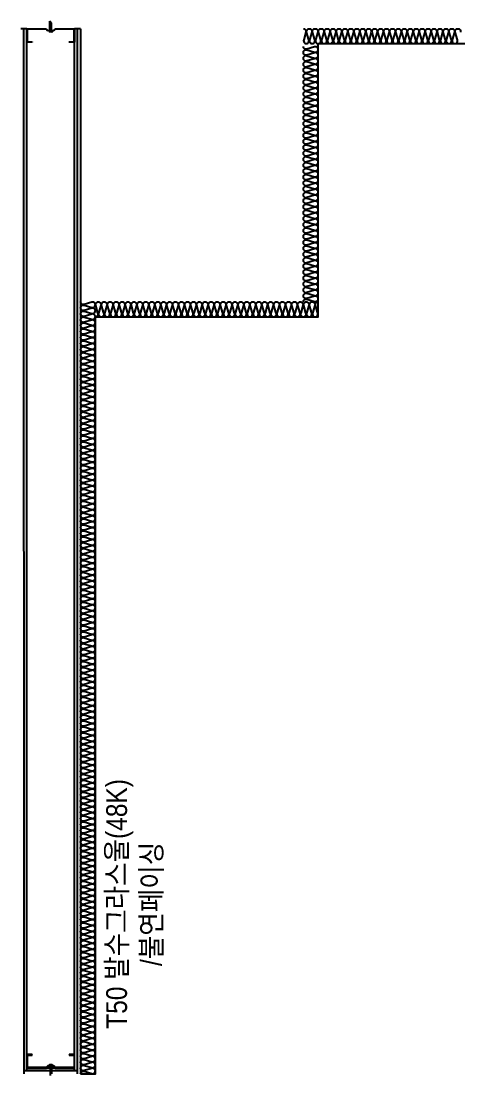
# Model space of a CAD drawing. Header units: millimetres. Extents: x 17311 to 801382, y -242618 to -104888.
# Drawn here: x 294861 to 296331, y -173029 to -169484 of the extents above; entities that cross this region are included whole.
import ezdxf
from ezdxf.enums import TextEntityAlignment as Align

# ---------------------------------------------------------------- set-up
doc = ezdxf.new("R2010")
doc.units = ezdxf.units.MM
doc.header["$LTSCALE"] = 250
for name, color, linetype in [('8입면선', 8, 'Continuous'), ('A-WALL-D', 7, 'Continuous'), ('GAGAM-DT', 7, 'Continuous'), ('ISL', 251, 'Continuous'), ('입면', 7, 'Continuous')]:
    doc.layers.add(name, color=color, linetype=linetype)
doc.layers.add('NOPLOT-단열', color=225, linetype='Continuous', plot=False)
doc.styles.add('Gdim', font='')
doc.styles.get('Gdim').set_extended_font_data('Dotum')

# ---------------------------------------------------------------- blocks, each defined once
blk = doc.blocks.new('*U91')
at = {"layer": '8입면선', "color": 8}
for p, q in [((10, 0), (9.6, 3520)), ((190, 0), (189.6, 3520)), ((190, 10), (10, 10))]:
    blk.add_line(p, q, dxfattribs=at)
at = {"layer": 'A-WALL-D'}
for p, q in [((19.6, 3520), (-0.4, 3520)), ((20, 10), (19.6, 3520)), ((180, 10), (179.6, 3520)), ((199.6, 3520), (179.6, 3520)), ((199.6, 3520), (200, 0)), ((180, 20), (20, 20))]:
    blk.add_line(p, q, dxfattribs=at)
at = {"layer": 'GAGAM-DT', "color": 8}
for p, q in [((97.3, 3514.2), (97.3, 3545.6)), ((102.3, 3540.1), (97.3, 3545.6)), ((104.8, 3514.2), (94.8, 3514.2)), ((94.8, 3514.2), (94.8, 3510.7)), ((97.3, 3514.2), (97.3, 3509.2)), ((102.3, 3514.2), (102.3, 3540.1)), ((102.3, 3514.2), (102.3, 3509.2)), ((104.8, 3514.2), (104.8, 3510.7)), ((103.2, 3509.2), (96.3, 3509.2)), ((95.1, 25.8), (95.1, 29.3)), ((105.1, 25.8), (95.1, 25.8)), ((103.6, 30.8), (96.7, 30.8)), ((97.6, 25.8), (97.6, 30.8)), ((97.6, 25.8), (97.6, -5.6)), ((102.6, 25.8), (102.6, 30.8)), ((102.6, 25.8), (102.6, -0.1)), ((105.1, 25.8), (105.1, 29.3))]:
    blk.add_line(p, q, dxfattribs=at)
for centre, start, end in [((96.3, 3510.7), 180, 270), ((103.2, 3510.7), 270, 0), ((96.7, 29.3), 90, 180), ((103.6, 29.3), 0, 90)]:
    blk.add_arc(centre, 1.51, start, end, dxfattribs=at)
at = {"layer": '입면', "color": 6}
for p, q in [((19.6, 3475), (19.6, 3520)), ((19.6, 3520), (85, 3520)), ((84.4, 3518.8), (20.8, 3518.8)), ((20.8, 3518.8), (20.8, 3476.2)), ((89.4, 3513), (84.4, 3518.8)), ((85, 3520), (89.9, 3514.2)), ((109.9, 3513), (89.4, 3513)), ((89.9, 3514.2), (109.3, 3514.2)), ((109.3, 3514.2), (114.3, 3520)), ((114.8, 3518.8), (109.9, 3513)), ((114.3, 3520), (179.6, 3520)), ((178.4, 3518.8), (114.8, 3518.8)), ((178.4, 3476.2), (178.4, 3518.8)), ((179.6, 3520), (179.6, 3475)), ((37.5, 3475), (19.6, 3475)), ((20.8, 3476.2), (37.5, 3476.2)), ((37.5, 3476.2), (37.5, 3475)), ((161.8, 3475), (161.8, 3476.2)), ((161.8, 3476.2), (178.4, 3476.2)), ((179.6, 3475), (161.8, 3475)), ((37.8, 65), (20, 65)), ((20, 65), (20, 20)), ((21.2, 21.2), (21.2, 63.8)), ((21.2, 63.8), (37.8, 63.8)), ((37.8, 63.8), (37.8, 65)), ((180, 65), (162.2, 65)), ((162.2, 65), (162.2, 63.8)), ((162.2, 63.8), (178.8, 63.8)), ((178.8, 63.8), (178.8, 21.2)), ((180, 20), (180, 65)), ((20, 20), (85.3, 20)), ((84.8, 21.2), (21.2, 21.2)), ((89.8, 27), (84.8, 21.2)), ((85.3, 20), (90.3, 25.8)), ((110.2, 27), (89.8, 27)), ((90.3, 25.8), (109.7, 25.8)), ((109.7, 25.8), (114.7, 20)), ((115.2, 21.2), (110.2, 27)), ((114.7, 20), (180, 20)), ((178.8, 21.2), (115.2, 21.2))]:
    blk.add_line(p, q, dxfattribs=at)

msp = doc.modelspace()

# ---------------------------------------------------------------- linework, layer by layer
at = {"layer": 'ISL'}
for points in [[(295810.7, -169509.5, -0.509267), (295819.5, -169521.6), (295811.8, -169547.4, 1.372593), (295829.5, -169547.4), (295821.8, -169521.6, -0.509267), (295830.7, -169509.5, -0.509267), (295839.5, -169521.6), (295831.8, -169547.4, 1.372593), (295849.5, -169547.4), (295841.8, -169521.6, -0.509267), (295850.7, -169509.5, -0.509267), (295859.5, -169521.6), (295851.8, -169547.4, 1.372593), (295869.5, -169547.4), (295861.8, -169521.6, -0.509267), (295870.7, -169509.5, -0.509267), (295879.5, -169521.6), (295871.8, -169547.4, 1.372593), (295889.5, -169547.4), (295881.8, -169521.6, -0.509267), (295890.7, -169509.5, -0.509267), (295899.5, -169521.6), (295891.8, -169547.4, 1.372593), (295909.5, -169547.4), (295901.8, -169521.6, -0.509267), (295910.7, -169509.5, -0.509267), (295919.5, -169521.6), (295911.8, -169547.4, 1.372593), (295929.5, -169547.4), (295921.8, -169521.6, -0.509267), (295930.7, -169509.5, -0.509267), (295939.5, -169521.6), (295931.8, -169547.4, 1.372593), (295949.5, -169547.4), (295941.8, -169521.6, -0.509267), (295950.7, -169509.5, -0.509267), (295959.5, -169521.6), (295951.8, -169547.4, 1.372593), (295969.5, -169547.4), (295961.8, -169521.6, -0.509267), (295970.7, -169509.5, -0.509267), (295979.5, -169521.6), (295971.8, -169547.4, 1.372593), (295989.5, -169547.4), (295981.8, -169521.6, -0.509267), (295990.7, -169509.5, -0.509267), (295999.5, -169521.6), (295991.8, -169547.4, 1.372593), (296009.5, -169547.4), (296001.8, -169521.6, -0.509267), (296010.7, -169509.5, -0.509267), (296019.5, -169521.6), (296011.8, -169547.4, 1.372593), (296029.5, -169547.4), (296021.8, -169521.6, -0.509267), (296030.7, -169509.5, -0.509267), (296039.5, -169521.6), (296031.8, -169547.4, 1.372593), (296049.5, -169547.4), (296041.8, -169521.6, -0.509267), (296050.7, -169509.5, -0.509267), (296059.5, -169521.6), (296051.8, -169547.4, 1.372593), (296069.5, -169547.4), (296061.8, -169521.6, -0.509267), (296070.7, -169509.5, -0.509267), (296079.5, -169521.6), (296071.8, -169547.4, 1.372593), (296089.5, -169547.4), (296081.8, -169521.6, -0.509267), (296090.7, -169509.5, -0.509267), (296099.5, -169521.6), (296091.8, -169547.4, 1.372593), (296109.5, -169547.4), (296101.8, -169521.6, -0.509267), (296110.7, -169509.5, -0.509267), (296119.5, -169521.6), (296111.8, -169547.4, 1.372593), (296129.5, -169547.4), (296121.8, -169521.6, -0.509267), (296130.7, -169509.5, -0.509267), (296139.5, -169521.6), (296131.8, -169547.4, 1.372593), (296149.5, -169547.4), (296141.8, -169521.6, -0.509267), (296150.7, -169509.5, -0.509267), (296159.5, -169521.6), (296151.8, -169547.4, 1.372593), (296169.5, -169547.4), (296161.8, -169521.6, -0.509267), (296170.7, -169509.5, -0.509267), (296179.5, -169521.6), (296171.8, -169547.4, 1.372593), (296189.5, -169547.4), (296181.8, -169521.6, -0.509267), (296190.7, -169509.5, -0.509267), (296199.5, -169521.6), (296191.8, -169547.4, 1.372593), (296209.5, -169547.4), (296201.8, -169521.6, -0.509267), (296210.7, -169509.5, -0.509267), (296219.5, -169521.6), (296211.8, -169547.4, 1.372593), (296229.5, -169547.4), (296221.8, -169521.6, -0.509267), (296230.7, -169509.5, -0.509267), (296239.5, -169521.6), (296231.8, -169547.4, 1.372593), (296249.5, -169547.4), (296241.8, -169521.6, -0.509267), (296250.7, -169509.5, -0.509267), (296259.5, -169521.6), (296251.8, -169547.4, 1.372593), (296269.5, -169547.4), (296261.8, -169521.6, -0.509267), (296270.7, -169509.5, -0.509267), (296279.5, -169521.6), (296271.8, -169547.4, 1.372593), (296289.5, -169547.4), (296281.8, -169521.6, -0.509267), (296290.7, -169509.5, -0.509267), (296299.5, -169521.6), (296291.8, -169547.4, 1.372593), (296309.5, -169547.4), (296301.8, -169521.6, -0.509267), (296310.7, -169509.5, -0.509267), (296319.5, -169521.6), (296311.8, -169547.4, 1.372593), (296329.5, -169547.4), (296321.8, -169521.6, -0.509267), (296330.7, -169509.5, -0.509267), (296339.5, -169521.6)], [(295810.7, -170429.5, -0.509267), (295822.8, -170420.6), (295848.5, -170428.3, 1.372593), (295848.5, -170410.6), (295822.8, -170418.3, -0.509267), (295810.7, -170409.5, -0.509267), (295822.8, -170400.6), (295848.5, -170408.3, 1.372593), (295848.5, -170390.6), (295822.8, -170398.3, -0.509267), (295810.7, -170389.5, -0.509267), (295822.8, -170380.6), (295848.5, -170388.3, 1.372593), (295848.5, -170370.6), (295822.8, -170378.3, -0.509267), (295810.7, -170369.5, -0.509267), (295822.8, -170360.6), (295848.5, -170368.3, 1.372593), (295848.5, -170350.6), (295822.8, -170358.3, -0.509267), (295810.7, -170349.5, -0.509267), (295822.8, -170340.6), (295848.5, -170348.3, 1.372593), (295848.5, -170330.6), (295822.8, -170338.3, -0.509267), (295810.7, -170329.5, -0.509267), (295822.8, -170320.6), (295848.5, -170328.3, 1.372593), (295848.5, -170310.6), (295822.8, -170318.3, -0.509267), (295810.7, -170309.5, -0.509267), (295822.8, -170300.6), (295848.5, -170308.3, 1.372593), (295848.5, -170290.6), (295822.8, -170298.3, -0.509267), (295810.7, -170289.5, -0.509267), (295822.8, -170280.6), (295848.5, -170288.3, 1.372593), (295848.5, -170270.6), (295822.8, -170278.3, -0.509267), (295810.7, -170269.5, -0.509267), (295822.8, -170260.6), (295848.5, -170268.3, 1.372593), (295848.5, -170250.6), (295822.8, -170258.3, -0.509267), (295810.7, -170249.5, -0.509267), (295822.8, -170240.6), (295848.5, -170248.3, 1.372593), (295848.5, -170230.6), (295822.8, -170238.3, -0.509267), (295810.7, -170229.5, -0.509267), (295822.8, -170220.6), (295848.5, -170228.3, 1.372593), (295848.5, -170210.6), (295822.8, -170218.3, -0.509267), (295810.7, -170209.5, -0.509267), (295822.8, -170200.6), (295848.5, -170208.3, 1.372593), (295848.5, -170190.6), (295822.8, -170198.3, -0.509267), (295810.7, -170189.5, -0.509267), (295822.8, -170180.6), (295848.5, -170188.3, 1.372593), (295848.5, -170170.6), (295822.8, -170178.3, -0.509267), (295810.7, -170169.5, -0.509267), (295822.8, -170160.6), (295848.5, -170168.3, 1.372593), (295848.5, -170150.6), (295822.8, -170158.3, -0.509267), (295810.7, -170149.5, -0.509267), (295822.8, -170140.6), (295848.5, -170148.3, 1.372593), (295848.5, -170130.6), (295822.8, -170138.3, -0.509267), (295810.7, -170129.5, -0.509267), (295822.8, -170120.6), (295848.5, -170128.3, 1.372593), (295848.5, -170110.6), (295822.8, -170118.3, -0.509267), (295810.7, -170109.5, -0.509267), (295822.8, -170100.6), (295848.5, -170108.3, 1.372593), (295848.5, -170090.6), (295822.8, -170098.3, -0.509267), (295810.7, -170089.5, -0.509267), (295822.8, -170080.6), (295848.5, -170088.3, 1.372593), (295848.5, -170070.6), (295822.8, -170078.3, -0.509267), (295810.7, -170069.5, -0.509267), (295822.8, -170060.6), (295848.5, -170068.3, 1.372593), (295848.5, -170050.6), (295822.8, -170058.3, -0.509267), (295810.7, -170049.5, -0.509267), (295822.8, -170040.6), (295848.5, -170048.3, 1.372593), (295848.5, -170030.6), (295822.8, -170038.3, -0.509267), (295810.7, -170029.5, -0.509267), (295822.8, -170020.6), (295848.5, -170028.3, 1.372593), (295848.5, -170010.6), (295822.8, -170018.3, -0.509267), (295810.7, -170009.5, -0.509267), (295822.8, -170000.6), (295848.5, -170008.3, 1.372593), (295848.5, -169990.6), (295822.8, -169998.3, -0.509267), (295810.7, -169989.5, -0.509267), (295822.8, -169980.6), (295848.5, -169988.3, 1.372593), (295848.5, -169970.6), (295822.8, -169978.3, -0.509267), (295810.7, -169969.5, -0.509267), (295822.8, -169960.6), (295848.5, -169968.3, 1.372593), (295848.5, -169950.6), (295822.8, -169958.3, -0.509267), (295810.7, -169949.5, -0.509267), (295822.8, -169940.6), (295848.5, -169948.3, 1.372593), (295848.5, -169930.6), (295822.8, -169938.3, -0.509267), (295810.7, -169929.5, -0.509267), (295822.8, -169920.6), (295848.5, -169928.3, 1.372593), (295848.5, -169910.6), (295822.8, -169918.3, -0.509267), (295810.7, -169909.5, -0.509267), (295822.8, -169900.6), (295848.5, -169908.3, 1.372593), (295848.5, -169890.6), (295822.8, -169898.3, -0.509267), (295810.7, -169889.5, -0.509267), (295822.8, -169880.6), (295848.5, -169888.3, 1.372593), (295848.5, -169870.6), (295822.8, -169878.3, -0.509267), (295810.7, -169869.5, -0.509267), (295822.8, -169860.6), (295848.5, -169868.3, 1.372593), (295848.5, -169850.6), (295822.8, -169858.3, -0.509267), (295810.7, -169849.5, -0.509267), (295822.8, -169840.6), (295848.5, -169848.3, 1.372593), (295848.5, -169830.6), (295822.8, -169838.3, -0.509267), (295810.7, -169829.5, -0.509267), (295822.8, -169820.6), (295848.5, -169828.3, 1.372593), (295848.5, -169810.6), (295822.8, -169818.3, -0.509267), (295810.7, -169809.5, -0.509267), (295822.8, -169800.6), (295848.5, -169808.3, 1.372593), (295848.5, -169790.6), (295822.8, -169798.3, -0.509267), (295810.7, -169789.5, -0.509267), (295822.8, -169780.6), (295848.5, -169788.3, 1.372593), (295848.5, -169770.6), (295822.8, -169778.3, -0.509267), (295810.7, -169769.5, -0.509267), (295822.8, -169760.6), (295848.5, -169768.3, 1.372593), (295848.5, -169750.6), (295822.8, -169758.3, -0.509267), (295810.7, -169749.5, -0.509267), (295822.8, -169740.6), (295848.5, -169748.3, 1.372593), (295848.5, -169730.6), (295822.8, -169738.3, -0.509267), (295810.7, -169729.5, -0.509267), (295822.8, -169720.6), (295848.5, -169728.3, 1.372593), (295848.5, -169710.6), (295822.8, -169718.3, -0.509267), (295810.7, -169709.5, -0.509267), (295822.8, -169700.6), (295848.5, -169708.3, 1.372593), (295848.5, -169690.6), (295822.8, -169698.3, -0.509267), (295810.7, -169689.5, -0.509267), (295822.8, -169680.6), (295848.5, -169688.3, 1.372593), (295848.5, -169670.6), (295822.8, -169678.3, -0.509267), (295810.7, -169669.5, -0.509267), (295822.8, -169660.6), (295848.5, -169668.3, 1.372593), (295848.5, -169650.6), (295822.8, -169658.3, -0.509267), (295810.7, -169649.5, -0.509267), (295822.8, -169640.6), (295848.5, -169648.3, 1.372593), (295848.5, -169630.6), (295822.8, -169638.3, -0.509267), (295810.7, -169629.5, -0.509267), (295822.8, -169620.6), (295848.5, -169628.3, 1.372593), (295848.5, -169610.6), (295822.8, -169618.3, -0.509267), (295810.7, -169609.5, -0.509267), (295822.8, -169600.6), (295848.5, -169608.3, 1.372593), (295848.5, -169590.6), (295822.8, -169598.3, -0.509267), (295810.7, -169589.5, -0.509267), (295822.8, -169580.6), (295848.5, -169588.3, 1.372593), (295848.5, -169570.6), (295822.8, -169578.3, -0.509267), (295810.7, -169569.5)], [(295060.7, -173029.5, -0.509267), (295072.8, -173020.6), (295098.5, -173028.3, 1.372593), (295098.5, -173010.6), (295072.8, -173018.3, -0.509267), (295060.7, -173009.5, -0.509267), (295072.8, -173000.6), (295098.5, -173008.3, 1.372593), (295098.5, -172990.6), (295072.8, -172998.3, -0.509267), (295060.7, -172989.5, -0.509267), (295072.8, -172980.6), (295098.5, -172988.3, 1.372593), (295098.5, -172970.6), (295072.8, -172978.3, -0.509267), (295060.7, -172969.5, -0.509267), (295072.8, -172960.6), (295098.5, -172968.3, 1.372593), (295098.5, -172950.6), (295072.8, -172958.3, -0.509267), (295060.7, -172949.5, -0.509267), (295072.8, -172940.6), (295098.5, -172948.3, 1.372593), (295098.5, -172930.6), (295072.8, -172938.3, -0.509267), (295060.7, -172929.5, -0.509267), (295072.8, -172920.6), (295098.5, -172928.3, 1.372593), (295098.5, -172910.6), (295072.8, -172918.3, -0.509267), (295060.7, -172909.5, -0.509267), (295072.8, -172900.6), (295098.5, -172908.3, 1.372593), (295098.5, -172890.6), (295072.8, -172898.3, -0.509267), (295060.7, -172889.5, -0.509267), (295072.8, -172880.6), (295098.5, -172888.3, 1.372593), (295098.5, -172870.6), (295072.8, -172878.3, -0.509267), (295060.7, -172869.5, -0.509267), (295072.8, -172860.6), (295098.5, -172868.3, 1.372593), (295098.5, -172850.6), (295072.8, -172858.3, -0.509267), (295060.7, -172849.5, -0.509267), (295072.8, -172840.6), (295098.5, -172848.3, 1.372593), (295098.5, -172830.6), (295072.8, -172838.3, -0.509267), (295060.7, -172829.5, -0.509267), (295072.8, -172820.6), (295098.5, -172828.3, 1.372593), (295098.5, -172810.6), (295072.8, -172818.3, -0.509267), (295060.7, -172809.5, -0.509267), (295072.8, -172800.6), (295098.5, -172808.3, 1.372593), (295098.5, -172790.6), (295072.8, -172798.3, -0.509267), (295060.7, -172789.5, -0.509267), (295072.8, -172780.6), (295098.5, -172788.3, 1.372593), (295098.5, -172770.6), (295072.8, -172778.3, -0.509267), (295060.7, -172769.5, -0.509267), (295072.8, -172760.6), (295098.5, -172768.3, 1.372593), (295098.5, -172750.6), (295072.8, -172758.3, -0.509267), (295060.7, -172749.5, -0.509267), (295072.8, -172740.6), (295098.5, -172748.3, 1.372593), (295098.5, -172730.6), (295072.8, -172738.3, -0.509267), (295060.7, -172729.5, -0.509267), (295072.8, -172720.6), (295098.5, -172728.3, 1.372593), (295098.5, -172710.6), (295072.8, -172718.3, -0.509267), (295060.7, -172709.5, -0.509267), (295072.8, -172700.6), (295098.5, -172708.3, 1.372593), (295098.5, -172690.6), (295072.8, -172698.3, -0.509267), (295060.7, -172689.5, -0.509267), (295072.8, -172680.6), (295098.5, -172688.3, 1.372593), (295098.5, -172670.6), (295072.8, -172678.3, -0.509267), (295060.7, -172669.5, -0.509267), (295072.8, -172660.6), (295098.5, -172668.3, 1.372593), (295098.5, -172650.6), (295072.8, -172658.3, -0.509267), (295060.7, -172649.5, -0.509267), (295072.8, -172640.6), (295098.5, -172648.3, 1.372593), (295098.5, -172630.6), (295072.8, -172638.3, -0.509267), (295060.7, -172629.5, -0.509267), (295072.8, -172620.6), (295098.5, -172628.3, 1.372593), (295098.5, -172610.6), (295072.8, -172618.3, -0.509267), (295060.7, -172609.5, -0.509267), (295072.8, -172600.6), (295098.5, -172608.3, 1.372593), (295098.5, -172590.6), (295072.8, -172598.3, -0.509267), (295060.7, -172589.5, -0.509267), (295072.8, -172580.6), (295098.5, -172588.3, 1.372593), (295098.5, -172570.6), (295072.8, -172578.3, -0.509267), (295060.7, -172569.5, -0.509267), (295072.8, -172560.6), (295098.5, -172568.3, 1.372593), (295098.5, -172550.6), (295072.8, -172558.3, -0.509267), (295060.7, -172549.5, -0.509267), (295072.8, -172540.6), (295098.5, -172548.3, 1.372593), (295098.5, -172530.6), (295072.8, -172538.3, -0.509267), (295060.7, -172529.5, -0.509267), (295072.8, -172520.6), (295098.5, -172528.3, 1.372593), (295098.5, -172510.6), (295072.8, -172518.3, -0.509267), (295060.7, -172509.5, -0.509267), (295072.8, -172500.6), (295098.5, -172508.3, 1.372593), (295098.5, -172490.6), (295072.8, -172498.3, -0.509267), (295060.7, -172489.5, -0.509267), (295072.8, -172480.6), (295098.5, -172488.3, 1.372593), (295098.5, -172470.6), (295072.8, -172478.3, -0.509267), (295060.7, -172469.5, -0.509267), (295072.8, -172460.6), (295098.5, -172468.3, 1.372593), (295098.5, -172450.6), (295072.8, -172458.3, -0.509267), (295060.7, -172449.5, -0.509267), (295072.8, -172440.6), (295098.5, -172448.3, 1.372593), (295098.5, -172430.6), (295072.8, -172438.3, -0.509267), (295060.7, -172429.5, -0.509267), (295072.8, -172420.6), (295098.5, -172428.3, 1.372593), (295098.5, -172410.6), (295072.8, -172418.3, -0.509267), (295060.7, -172409.5, -0.509267), (295072.8, -172400.6), (295098.5, -172408.3, 1.372593), (295098.5, -172390.6), (295072.8, -172398.3, -0.509267), (295060.7, -172389.5, -0.509267), (295072.8, -172380.6), (295098.5, -172388.3, 1.372593), (295098.5, -172370.6), (295072.8, -172378.3, -0.509267), (295060.7, -172369.5, -0.509267), (295072.8, -172360.6), (295098.5, -172368.3, 1.372593), (295098.5, -172350.6), (295072.8, -172358.3, -0.509267), (295060.7, -172349.5, -0.509267), (295072.8, -172340.6), (295098.5, -172348.3, 1.372593), (295098.5, -172330.6), (295072.8, -172338.3, -0.509267), (295060.7, -172329.5, -0.509267), (295072.8, -172320.6), (295098.5, -172328.3, 1.372593), (295098.5, -172310.6), (295072.8, -172318.3, -0.509267), (295060.7, -172309.5, -0.509267), (295072.8, -172300.6), (295098.5, -172308.3, 1.372593), (295098.5, -172290.6), (295072.8, -172298.3, -0.509267), (295060.7, -172289.5, -0.509267), (295072.8, -172280.6), (295098.5, -172288.3, 1.372593), (295098.5, -172270.6), (295072.8, -172278.3, -0.509267), (295060.7, -172269.5, -0.509267), (295072.8, -172260.6), (295098.5, -172268.3, 1.372593), (295098.5, -172250.6), (295072.8, -172258.3, -0.509267), (295060.7, -172249.5, -0.509267), (295072.8, -172240.6), (295098.5, -172248.3, 1.372593), (295098.5, -172230.6), (295072.8, -172238.3, -0.509267), (295060.7, -172229.5, -0.509267), (295072.8, -172220.6), (295098.5, -172228.3, 1.372593), (295098.5, -172210.6), (295072.8, -172218.3, -0.509267), (295060.7, -172209.5, -0.509267), (295072.8, -172200.6), (295098.5, -172208.3, 1.372593), (295098.5, -172190.6), (295072.8, -172198.3, -0.509267), (295060.7, -172189.5, -0.509267), (295072.8, -172180.6), (295098.5, -172188.3, 1.372593), (295098.5, -172170.6), (295072.8, -172178.3, -0.509267), (295060.7, -172169.5, -0.509267), (295072.8, -172160.6), (295098.5, -172168.3, 1.372593), (295098.5, -172150.6), (295072.8, -172158.3, -0.509267), (295060.7, -172149.5, -0.509267), (295072.8, -172140.6), (295098.5, -172148.3, 1.372593), (295098.5, -172130.6), (295072.8, -172138.3, -0.509267), (295060.7, -172129.5, -0.509267), (295072.8, -172120.6), (295098.5, -172128.3, 1.372593), (295098.5, -172110.6), (295072.8, -172118.3, -0.509267), (295060.7, -172109.5, -0.509267), (295072.8, -172100.6), (295098.5, -172108.3, 1.372593), (295098.5, -172090.6), (295072.8, -172098.3, -0.509267), (295060.7, -172089.5, -0.509267), (295072.8, -172080.6), (295098.5, -172088.3, 1.372593), (295098.5, -172070.6), (295072.8, -172078.3, -0.509267), (295060.7, -172069.5, -0.509267), (295072.8, -172060.6), (295098.5, -172068.3, 1.372593), (295098.5, -172050.6), (295072.8, -172058.3, -0.509267), (295060.7, -172049.5, -0.509267), (295072.8, -172040.6), (295098.5, -172048.3, 1.372593), (295098.5, -172030.6), (295072.8, -172038.3, -0.509267), (295060.7, -172029.5, -0.509267), (295072.8, -172020.6), (295098.5, -172028.3, 1.372593), (295098.5, -172010.6), (295072.8, -172018.3, -0.509267), (295060.7, -172009.5, -0.509267), (295072.8, -172000.6), (295098.5, -172008.3, 1.372593), (295098.5, -171990.6), (295072.8, -171998.3, -0.509267), (295060.7, -171989.5, -0.509267), (295072.8, -171980.6), (295098.5, -171988.3, 1.372593), (295098.5, -171970.6), (295072.8, -171978.3, -0.509267), (295060.7, -171969.5, -0.509267), (295072.8, -171960.6), (295098.5, -171968.3, 1.372593), (295098.5, -171950.6), (295072.8, -171958.3, -0.509267), (295060.7, -171949.5, -0.509267), (295072.8, -171940.6), (295098.5, -171948.3, 1.372593), (295098.5, -171930.6), (295072.8, -171938.3, -0.509267), (295060.7, -171929.5, -0.509267), (295072.8, -171920.6), (295098.5, -171928.3, 1.372593), (295098.5, -171910.6), (295072.8, -171918.3, -0.509267), (295060.7, -171909.5, -0.509267), (295072.8, -171900.6), (295098.5, -171908.3, 1.372593), (295098.5, -171890.6), (295072.8, -171898.3, -0.509267), (295060.7, -171889.5, -0.509267), (295072.8, -171880.6), (295098.5, -171888.3, 1.372593), (295098.5, -171870.6), (295072.8, -171878.3, -0.509267), (295060.7, -171869.5, -0.509267), (295072.8, -171860.6), (295098.5, -171868.3, 1.372593), (295098.5, -171850.6), (295072.8, -171858.3, -0.509267), (295060.7, -171849.5, -0.509267), (295072.8, -171840.6), (295098.5, -171848.3, 1.372593), (295098.5, -171830.6), (295072.8, -171838.3, -0.509267), (295060.7, -171829.5, -0.509267), (295072.8, -171820.6), (295098.5, -171828.3, 1.372593), (295098.5, -171810.6), (295072.8, -171818.3, -0.509267), (295060.7, -171809.5, -0.509267), (295072.8, -171800.6), (295098.5, -171808.3, 1.372593), (295098.5, -171790.6), (295072.8, -171798.3, -0.509267), (295060.7, -171789.5, -0.509267), (295072.8, -171780.6), (295098.5, -171788.3, 1.372593), (295098.5, -171770.6), (295072.8, -171778.3, -0.509267), (295060.7, -171769.5, -0.509267), (295072.8, -171760.6), (295098.5, -171768.3, 1.372593), (295098.5, -171750.6), (295072.8, -171758.3, -0.509267), (295060.7, -171749.5, -0.509267), (295072.8, -171740.6), (295098.5, -171748.3, 1.372593), (295098.5, -171730.6), (295072.8, -171738.3, -0.509267), (295060.7, -171729.5, -0.509267), (295072.8, -171720.6), (295098.5, -171728.3, 1.372593), (295098.5, -171710.6), (295072.8, -171718.3, -0.509267), (295060.7, -171709.5, -0.509267), (295072.8, -171700.6), (295098.5, -171708.3, 1.372593), (295098.5, -171690.6), (295072.8, -171698.3, -0.509267), (295060.7, -171689.5, -0.509267), (295072.8, -171680.6), (295098.5, -171688.3, 1.372593), (295098.5, -171670.6), (295072.8, -171678.3, -0.509267), (295060.7, -171669.5, -0.509267), (295072.8, -171660.6), (295098.5, -171668.3, 1.372593), (295098.5, -171650.6), (295072.8, -171658.3, -0.509267), (295060.7, -171649.5, -0.509267), (295072.8, -171640.6), (295098.5, -171648.3, 1.372593), (295098.5, -171630.6), (295072.8, -171638.3, -0.509267), (295060.7, -171629.5, -0.509267), (295072.8, -171620.6), (295098.5, -171628.3, 1.372593), (295098.5, -171610.6), (295072.8, -171618.3, -0.509267), (295060.7, -171609.5, -0.509267), (295072.8, -171600.6), (295098.5, -171608.3, 1.372593), (295098.5, -171590.6), (295072.8, -171598.3, -0.509267), (295060.7, -171589.5, -0.509267), (295072.8, -171580.6), (295098.5, -171588.3, 1.372593), (295098.5, -171570.6), (295072.8, -171578.3, -0.509267), (295060.7, -171569.5, -0.509267), (295072.8, -171560.6), (295098.5, -171568.3, 1.372593), (295098.5, -171550.6), (295072.8, -171558.3, -0.509267), (295060.7, -171549.5, -0.509267), (295072.8, -171540.6), (295098.5, -171548.3, 1.372593), (295098.5, -171530.6), (295072.8, -171538.3, -0.509267), (295060.7, -171529.5, -0.509267), (295072.8, -171520.6), (295098.5, -171528.3, 1.372593), (295098.5, -171510.6), (295072.8, -171518.3, -0.509267), (295060.7, -171509.5, -0.509267), (295072.8, -171500.6), (295098.5, -171508.3, 1.372593), (295098.5, -171490.6), (295072.8, -171498.3, -0.509267), (295060.7, -171489.5, -0.509267), (295072.8, -171480.6), (295098.5, -171488.3, 1.372593), (295098.5, -171470.6), (295072.8, -171478.3, -0.509267), (295060.7, -171469.5, -0.509267), (295072.8, -171460.6), (295098.5, -171468.3, 1.372593), (295098.5, -171450.6), (295072.8, -171458.3, -0.509267), (295060.7, -171449.5, -0.509267), (295072.8, -171440.6), (295098.5, -171448.3, 1.372593), (295098.5, -171430.6), (295072.8, -171438.3, -0.509267), (295060.7, -171429.5, -0.509267), (295072.8, -171420.6), (295098.5, -171428.3, 1.372593), (295098.5, -171410.6), (295072.8, -171418.3, -0.509267), (295060.7, -171409.5, -0.509267), (295072.8, -171400.6), (295098.5, -171408.3, 1.372593), (295098.5, -171390.6), (295072.8, -171398.3, -0.509267), (295060.7, -171389.5, -0.509267), (295072.8, -171380.6), (295098.5, -171388.3, 1.372593), (295098.5, -171370.6), (295072.8, -171378.3, -0.509267), (295060.7, -171369.5, -0.509267), (295072.8, -171360.6), (295098.5, -171368.3, 1.372593), (295098.5, -171350.6), (295072.8, -171358.3, -0.509267), (295060.7, -171349.5, -0.509267), (295072.8, -171340.6), (295098.5, -171348.3, 1.372593), (295098.5, -171330.6), (295072.8, -171338.3, -0.509267), (295060.7, -171329.5, -0.509267), (295072.8, -171320.6), (295098.5, -171328.3, 1.372593), (295098.5, -171310.6), (295072.8, -171318.3, -0.509267), (295060.7, -171309.5, -0.509267), (295072.8, -171300.6), (295098.5, -171308.3, 1.372593), (295098.5, -171290.6), (295072.8, -171298.3, -0.509267), (295060.7, -171289.5, -0.509267), (295072.8, -171280.6), (295098.5, -171288.3, 1.372593), (295098.5, -171270.6), (295072.8, -171278.3, -0.509267), (295060.7, -171269.5, -0.509267), (295072.8, -171260.6), (295098.5, -171268.3, 1.372593), (295098.5, -171250.6), (295072.8, -171258.3, -0.509267), (295060.7, -171249.5, -0.509267), (295072.8, -171240.6), (295098.5, -171248.3, 1.372593), (295098.5, -171230.6), (295072.8, -171238.3, -0.509267), (295060.7, -171229.5, -0.509267), (295072.8, -171220.6), (295098.5, -171228.3, 1.372593), (295098.5, -171210.6), (295072.8, -171218.3, -0.509267), (295060.7, -171209.5, -0.509267), (295072.8, -171200.6), (295098.5, -171208.3, 1.372593), (295098.5, -171190.6), (295072.8, -171198.3, -0.509267), (295060.7, -171189.5, -0.509267), (295072.8, -171180.6), (295098.5, -171188.3, 1.372593), (295098.5, -171170.6), (295072.8, -171178.3, -0.509267), (295060.7, -171169.5, -0.509267), (295072.8, -171160.6), (295098.5, -171168.3, 1.372593), (295098.5, -171150.6), (295072.8, -171158.3, -0.509267), (295060.7, -171149.5, -0.509267), (295072.8, -171140.6), (295098.5, -171148.3, 1.372593), (295098.5, -171130.6), (295072.8, -171138.3, -0.509267), (295060.7, -171129.5, -0.509267), (295072.8, -171120.6), (295098.5, -171128.3, 1.372593), (295098.5, -171110.6), (295072.8, -171118.3, -0.509267), (295060.7, -171109.5, -0.509267), (295072.8, -171100.6), (295098.5, -171108.3, 1.372593), (295098.5, -171090.6), (295072.8, -171098.3, -0.509267), (295060.7, -171089.5, -0.509267), (295072.8, -171080.6), (295098.5, -171088.3, 1.372593), (295098.5, -171070.6), (295072.8, -171078.3, -0.509267), (295060.7, -171069.5, -0.509267), (295072.8, -171060.6), (295098.5, -171068.3, 1.372593), (295098.5, -171050.6), (295072.8, -171058.3, -0.509267), (295060.7, -171049.5, -0.509267), (295072.8, -171040.6), (295098.5, -171048.3, 1.372593), (295098.5, -171030.6), (295072.8, -171038.3, -0.509267), (295060.7, -171029.5, -0.509267), (295072.8, -171020.6), (295098.5, -171028.3, 1.372593), (295098.5, -171010.6), (295072.8, -171018.3, -0.509267), (295060.7, -171009.5, -0.509267), (295072.8, -171000.6), (295098.5, -171008.3, 1.372593), (295098.5, -170990.6), (295072.8, -170998.3, -0.509267), (295060.7, -170989.5, -0.509267), (295072.8, -170980.6), (295098.5, -170988.3, 1.372593), (295098.5, -170970.6), (295072.8, -170978.3, -0.509267), (295060.7, -170969.5, -0.509267), (295072.8, -170960.6), (295098.5, -170968.3, 1.372593), (295098.5, -170950.6), (295072.8, -170958.3, -0.509267), (295060.7, -170949.5, -0.509267), (295072.8, -170940.6), (295098.5, -170948.3, 1.372593), (295098.5, -170930.6), (295072.8, -170938.3, -0.509267), (295060.7, -170929.5, -0.509267), (295072.8, -170920.6), (295098.5, -170928.3, 1.372593), (295098.5, -170910.6), (295072.8, -170918.3, -0.509267), (295060.7, -170909.5, -0.509267), (295072.8, -170900.6), (295098.5, -170908.3, 1.372593), (295098.5, -170890.6), (295072.8, -170898.3, -0.509267), (295060.7, -170889.5, -0.509267), (295072.8, -170880.6), (295098.5, -170888.3, 1.372593), (295098.5, -170870.6), (295072.8, -170878.3, -0.509267), (295060.7, -170869.5, -0.509267), (295072.8, -170860.6), (295098.5, -170868.3, 1.372593), (295098.5, -170850.6), (295072.8, -170858.3, -0.509267), (295060.7, -170849.5, -0.509267), (295072.8, -170840.6), (295098.5, -170848.3, 1.372593), (295098.5, -170830.6), (295072.8, -170838.3, -0.509267), (295060.7, -170829.5, -0.509267), (295072.8, -170820.6), (295098.5, -170828.3, 1.372593), (295098.5, -170810.6), (295072.8, -170818.3, -0.509267), (295060.7, -170809.5, -0.509267), (295072.8, -170800.6), (295098.5, -170808.3, 1.372593), (295098.5, -170790.6), (295072.8, -170798.3, -0.509267), (295060.7, -170789.5, -0.509267), (295072.8, -170780.6), (295098.5, -170788.3, 1.372593), (295098.5, -170770.6), (295072.8, -170778.3, -0.509267), (295060.7, -170769.5, -0.509267), (295072.8, -170760.6), (295098.5, -170768.3, 1.372593), (295098.5, -170750.6), (295072.8, -170758.3, -0.509267), (295060.7, -170749.5, -0.509267), (295072.8, -170740.6), (295098.5, -170748.3, 1.372593), (295098.5, -170730.6), (295072.8, -170738.3, -0.509267), (295060.7, -170729.5, -0.509267), (295072.8, -170720.6), (295098.5, -170728.3, 1.372593), (295098.5, -170710.6), (295072.8, -170718.3, -0.509267), (295060.7, -170709.5, -0.509267), (295072.8, -170700.6), (295098.5, -170708.3, 1.372593), (295098.5, -170690.6), (295072.8, -170698.3, -0.509267), (295060.7, -170689.5, -0.509267), (295072.8, -170680.6), (295098.5, -170688.3, 1.372593), (295098.5, -170670.6), (295072.8, -170678.3, -0.509267), (295060.7, -170669.5, -0.509267), (295072.8, -170660.6), (295098.5, -170668.3, 1.372593), (295098.5, -170650.6), (295072.8, -170658.3, -0.509267), (295060.7, -170649.5, -0.509267), (295072.8, -170640.6), (295098.5, -170648.3, 1.372593), (295098.5, -170630.6), (295072.8, -170638.3, -0.509267), (295060.7, -170629.5, -0.509267), (295072.8, -170620.6), (295098.5, -170628.3, 1.372593), (295098.5, -170610.6), (295072.8, -170618.3, -0.509267), (295060.7, -170609.5, -0.509267), (295072.8, -170600.6), (295098.5, -170608.3, 1.372593), (295098.5, -170590.6), (295072.8, -170598.3, -0.509267), (295060.7, -170589.5, -0.509267), (295072.8, -170580.6), (295098.5, -170588.3, 1.372593), (295098.5, -170570.6), (295072.8, -170578.3, -0.509267), (295060.7, -170569.5, -0.509267), (295072.8, -170560.6), (295098.5, -170568.3, 1.372593), (295098.5, -170550.6), (295072.8, -170558.3, -0.509267), (295060.7, -170549.5, -0.509267), (295072.8, -170540.6), (295098.5, -170548.3, 1.372593), (295098.5, -170530.6), (295072.8, -170538.3, -0.509267), (295060.7, -170529.5, -0.509267), (295072.8, -170520.6), (295098.5, -170528.3, 1.372593), (295098.5, -170510.6), (295072.8, -170518.3, -0.509267), (295060.7, -170509.5, -0.509267), (295072.8, -170500.6), (295098.5, -170508.3, 1.372593), (295098.5, -170490.6), (295072.8, -170498.3, -0.509267), (295060.7, -170489.5, -0.509267), (295072.8, -170480.6), (295098.5, -170488.3, 1.372593), (295098.5, -170470.6), (295072.8, -170478.3, -0.509267), (295060.7, -170469.5, -0.509267), (295072.8, -170460.6), (295098.5, -170468.3, 1.372593), (295098.5, -170450.6), (295072.8, -170458.3, -0.509267), (295060.7, -170449.5, -0.509267), (295072.8, -170440.6), (295098.5, -170448.3, 1.372593), (295098.5, -170430.6), (295072.8, -170438.3, -0.509267), (295060.7, -170429.5)], [(295110.7, -170479.5, 0.509267), (295119.5, -170467.4), (295111.8, -170441.6, -1.372593), (295129.5, -170441.6), (295121.8, -170467.4, 0.509267), (295130.7, -170479.5, 0.509267), (295139.5, -170467.4), (295131.8, -170441.6, -1.372593), (295149.5, -170441.6), (295141.8, -170467.4, 0.509267), (295150.7, -170479.5, 0.509267), (295159.5, -170467.4), (295151.8, -170441.6, -1.372593), (295169.5, -170441.6), (295161.8, -170467.4, 0.509267), (295170.7, -170479.5, 0.509267), (295179.5, -170467.4), (295171.8, -170441.6, -1.372593), (295189.5, -170441.6), (295181.8, -170467.4, 0.509267), (295190.7, -170479.5, 0.509267), (295199.5, -170467.4), (295191.8, -170441.6, -1.372593), (295209.5, -170441.6), (295201.8, -170467.4, 0.509267), (295210.7, -170479.5, 0.509267), (295219.5, -170467.4), (295211.8, -170441.6, -1.372593), (295229.5, -170441.6), (295221.8, -170467.4, 0.509267), (295230.7, -170479.5, 0.509267), (295239.5, -170467.4), (295231.8, -170441.6, -1.372593), (295249.5, -170441.6), (295241.8, -170467.4, 0.509267), (295250.7, -170479.5, 0.509267), (295259.5, -170467.4), (295251.8, -170441.6, -1.372593), (295269.5, -170441.6), (295261.8, -170467.4, 0.509267), (295270.7, -170479.5, 0.509267), (295279.5, -170467.4), (295271.8, -170441.6, -1.372593), (295289.5, -170441.6), (295281.8, -170467.4, 0.509267), (295290.7, -170479.5, 0.509267), (295299.5, -170467.4), (295291.8, -170441.6, -1.372593), (295309.5, -170441.6), (295301.8, -170467.4, 0.509267), (295310.7, -170479.5, 0.509267), (295319.5, -170467.4), (295311.8, -170441.6, -1.372593), (295329.5, -170441.6), (295321.8, -170467.4, 0.509267), (295330.7, -170479.5, 0.509267), (295339.5, -170467.4), (295331.8, -170441.6, -1.372593), (295349.5, -170441.6), (295341.8, -170467.4, 0.509267), (295350.7, -170479.5, 0.509267), (295359.5, -170467.4), (295351.8, -170441.6, -1.372593), (295369.5, -170441.6), (295361.8, -170467.4, 0.509267), (295370.7, -170479.5, 0.509267), (295379.5, -170467.4), (295371.8, -170441.6, -1.372593), (295389.5, -170441.6), (295381.8, -170467.4, 0.509267), (295390.7, -170479.5, 0.509267), (295399.5, -170467.4), (295391.8, -170441.6, -1.372593), (295409.5, -170441.6), (295401.8, -170467.4, 0.509267), (295410.7, -170479.5, 0.509267), (295419.5, -170467.4), (295411.8, -170441.6, -1.372593), (295429.5, -170441.6), (295421.8, -170467.4, 0.509267), (295430.7, -170479.5, 0.509267), (295439.5, -170467.4), (295431.8, -170441.6, -1.372593), (295449.5, -170441.6), (295441.8, -170467.4, 0.509267), (295450.7, -170479.5, 0.509267), (295459.5, -170467.4), (295451.8, -170441.6, -1.372593), (295469.5, -170441.6), (295461.8, -170467.4, 0.509267), (295470.7, -170479.5, 0.509267), (295479.5, -170467.4), (295471.8, -170441.6, -1.372593), (295489.5, -170441.6), (295481.8, -170467.4, 0.509267), (295490.7, -170479.5, 0.509267), (295499.5, -170467.4), (295491.8, -170441.6, -1.372593), (295509.5, -170441.6), (295501.8, -170467.4, 0.509267), (295510.7, -170479.5, 0.509267), (295519.5, -170467.4), (295511.8, -170441.6, -1.372593), (295529.5, -170441.6), (295521.8, -170467.4, 0.509267), (295530.7, -170479.5, 0.509267), (295539.5, -170467.4), (295531.8, -170441.6, -1.372593), (295549.5, -170441.6), (295541.8, -170467.4, 0.509267), (295550.7, -170479.5, 0.509267), (295559.5, -170467.4), (295551.8, -170441.6, -1.372593), (295569.5, -170441.6), (295561.8, -170467.4, 0.509267), (295570.7, -170479.5, 0.509267), (295579.5, -170467.4), (295571.8, -170441.6, -1.372593), (295589.5, -170441.6), (295581.8, -170467.4, 0.509267), (295590.7, -170479.5, 0.509267), (295599.5, -170467.4), (295591.8, -170441.6, -1.372593), (295609.5, -170441.6), (295601.8, -170467.4, 0.509267), (295610.7, -170479.5, 0.509267), (295619.5, -170467.4), (295611.8, -170441.6, -1.372593), (295629.5, -170441.6), (295621.8, -170467.4, 0.509267), (295630.7, -170479.5, 0.509267), (295639.5, -170467.4), (295631.8, -170441.6, -1.372593), (295649.5, -170441.6), (295641.8, -170467.4, 0.509267), (295650.7, -170479.5, 0.509267), (295659.5, -170467.4), (295651.8, -170441.6, -1.372593), (295669.5, -170441.6), (295661.8, -170467.4, 0.509267), (295670.7, -170479.5, 0.509267), (295679.5, -170467.4), (295671.8, -170441.6, -1.372593), (295689.5, -170441.6), (295681.8, -170467.4, 0.509267), (295690.7, -170479.5, 0.509267), (295699.5, -170467.4), (295691.8, -170441.6, -1.372593), (295709.5, -170441.6), (295701.8, -170467.4, 0.509267), (295710.7, -170479.5, 0.509267), (295719.5, -170467.4), (295711.8, -170441.6, -1.372593), (295729.5, -170441.6), (295721.8, -170467.4, 0.509267), (295730.7, -170479.5, 0.509267), (295739.5, -170467.4), (295731.8, -170441.6, -1.372593), (295749.5, -170441.6), (295741.8, -170467.4, 0.509267), (295750.7, -170479.5, 0.509267), (295759.5, -170467.4), (295751.8, -170441.6, -1.372593), (295769.5, -170441.6), (295761.8, -170467.4, 0.509267), (295770.7, -170479.5, 0.509267), (295779.5, -170467.4), (295771.8, -170441.6, -1.372593), (295789.5, -170441.6), (295781.8, -170467.4, 0.509267), (295790.7, -170479.5, 0.509267), (295799.5, -170467.4), (295791.8, -170441.6, -1.372593), (295809.5, -170441.6), (295801.8, -170467.4, 0.509267), (295810.7, -170479.5, 0.509267), (295819.5, -170467.4), (295811.8, -170441.6, -1.372593), (295829.5, -170441.6), (295821.8, -170467.4, 0.509267), (295830.7, -170479.5, 0.509267), (295839.5, -170467.4), (295831.8, -170441.6, -1.372593), (295849.5, -170441.6), (295841.8, -170467.4, 0.509267), (295850.7, -170479.5, 0.509267), (295859.5, -170467.4), (295851.8, -170441.6, -0.508361), (295860.7, -170429.5, -0.508361)]]:
    msp.add_lwpolyline(points, format="xyb", dxfattribs=at)
msp.add_lwpolyline([(295060.7, -173029.5), (295110.7, -173029.5), (295110.7, -170479.5), (295860.7, -170479.5), (295860.7, -169559.5), (298660.7, -169559.5), (298660.7, -170479.5), (299460.7, -170479.5), (299460.7, -169559.5), (302260.7, -169559.5), (302260.7, -170479.5), (303060.7, -170479.5), (303060.7, -169559.5), (305860.7, -169559.5), (305860.7, -170479.5), (306660.7, -170479.5), (306660.7, -169559.5), (309460.7, -169559.5), (309460.7, -170479.5), (310260.7, -170479.5)], dxfattribs=at)

# ---------------------------------------------------------------- block references
at = {"layer": 'A-WALL-D'}
msp.add_blockref('*U91', (294860.6, -173029.5), dxfattribs=at)

# ---------------------------------------------------------------- texts
at = {"layer": 'NOPLOT-단열', "style": 'Gdim', "width": 0.9}
for s, p in [('T50 발수그라스울(48K)', (295182.2, -172456.9)), ('/불연페이싱', (295298.7, -172456.9))]:
    msp.add_text(s, height=70, rotation=90, dxfattribs=at).set_placement(p, align=Align.MIDDLE_CENTER)

doc.saveas('drawing.dxf')
